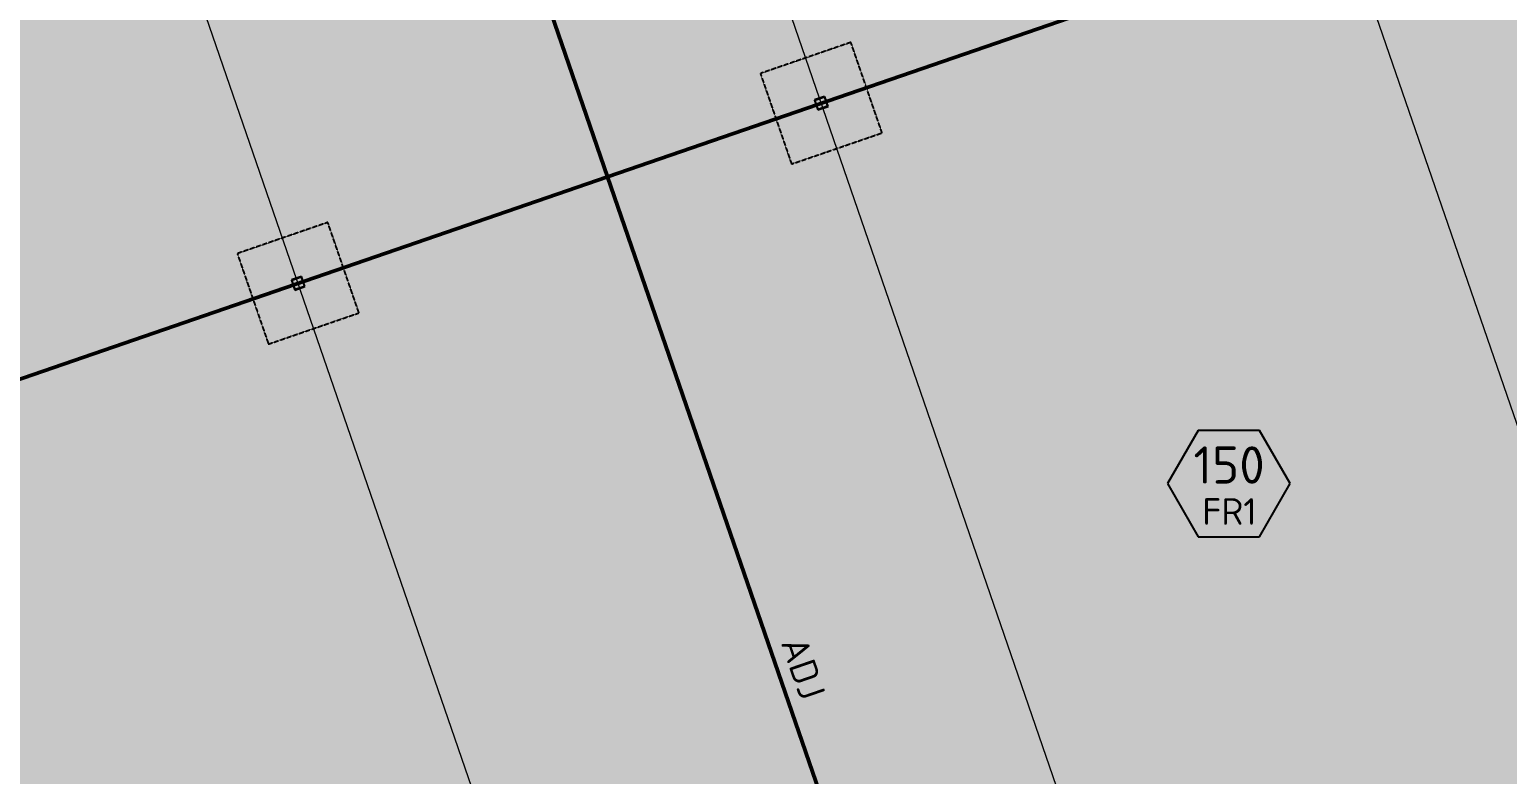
# Model space of a CAD drawing. Header units: millimetres. Extents: x -2467003 to -2325629, y -3762 to 4037916.
# Drawn here: x -2438843 to -2411062, y 3973690 to 3987698 of the extents above; entities that cross this region are included whole.
import ezdxf

# ---------------------------------------------------------------- set-up
doc = ezdxf.new("R2010")
doc.units = ezdxf.units.MM
doc.linetypes.add('Dash', pattern=[7, 5, -2])
doc.linetypes.add('Hidden Half', pattern=[3, 2, -1])
for name, color, linetype, lineweight in [('A-060-M_DETAIL', 3, 'Continuous', 25), ('A-230-H-FLOOR', 190, 'Continuous', 13), ('S-160-MH_FOUND', 171, 'Hidden Half', 13), ('S-230-A-FLOOR', 171, 'Continuous', 18), ('S-280-M_COLUMN', 52, 'Continuous', 13), ('Z-030-M_GRID', 191, 'Continuous', 13), ('Z-060-M_DETAIL', 92, 'Continuous', 25)]:
    doc.layers.add(name, color=color, linetype=linetype, lineweight=lineweight)
doc.styles.add('ISOCPEUR', font='isocpeur.ttf', dxfattribs={"height": 700})
doc.styles.add('ISOCPEUR_2', font='isocpeur.ttf', dxfattribs={"height": 500})

# ---------------------------------------------------------------- blocks, each defined once
blk = doc.blocks.new('NRP_Column-Steel-SHS - SC444 - 200x200x6_0SHS-4110093-S1_001 - INTERNAL SLAB ON GROUND PLAN - PART 1')
at = {"layer": 'S-280-M_COLUMN', "lineweight": 25}
for p, q in [((100, 100), (-100, 100)), ((-100, 100), (-100, -100)), ((-94, -94), (-94, 94)), ((-94, 94), (94, 94)), ((94, 94), (94, -94)), ((100, -100), (100, 100)), ((-100, -100), (100, -100)), ((94, -94), (-94, -94))]:
    blk.add_line(p, q, dxfattribs=at)
blk = doc.blocks.new('NRP_Foundation-Pad Footing Fibre _v2_ - PF4 -1800 x 1800 x 400d-3893011-S1_001 - INTERNAL SLAB ON GROUND PLAN - PART 1')
at = {"layer": 'S-160-MH_FOUND', "color": 9, "linetype": 'Dash', "lineweight": 25}
for p, q in [((950, 550), (-850, 550)), ((-850, 550), (-850, -1250)), ((950, -1250), (950, 550)), ((-850, -1250), (950, -1250))]:
    blk.add_line(p, q, dxfattribs=at)
blk = doc.blocks.new('NRP_Joint Location _v2_ - ADJ - ARMOURED DOWEL JOINT-4246854-S1_001 - INTERNAL SLAB ON GROUND PLAN - PART 1')
at = {"layer": 'Z-060-M_DETAIL', "lineweight": 50}
blk.add_line((0, 0), (19850, 0), dxfattribs=at)
blk = doc.blocks.new('NRP_Joint Location _v2_ - ADJ - ARMOURED DOWEL JOINT-4240283-S1_001 - INTERNAL SLAB ON GROUND PLAN - PART 1')
at = {"layer": 'Z-060-M_DETAIL', "lineweight": 50}
blk.add_line((0, 0), (24647, 0), dxfattribs=at)
blk = doc.blocks.new('NRP_Joint Location _v2_ - ADJ - ARMOURED DOWEL JOINT-4240282-S1_001 - INTERNAL SLAB ON GROUND PLAN - PART 1')
at = {"layer": 'Z-060-M_DETAIL', "lineweight": 50}
blk.add_line((0, 0), (25050, 0), dxfattribs=at)
blk = doc.blocks.new('NRP_Slab Tag _v2_ - Thickness with Description-1497716-S1_001 - INTERNAL SLAB ON GROUND PLAN - PART 1')
at = {"layer": 'S-230-A-FLOOR', "lineweight": 25}
for p, q in [((-2.88, 4.99), (-5.76, -0.01)), ((2.9, 4.99), (-2.88, 4.99)), ((5.78, -0.01), (2.9, 4.99)), ((-5.76, -0.01), (-2.88, -5.01)), ((2.9, -5.01), (5.78, -0.01)), ((-2.88, -5.01), (2.9, -5.01))]:
    blk.add_line(p, q, dxfattribs=at)

msp = doc.modelspace()

# ---------------------------------------------------------------- hatches: boundary and pattern name
at = {"layer": 'A-230-H-FLOOR'}
msp.add_hatch(color=10, dxfattribs=at).paths.add_polyline_path([(-2445202, 3958005), (-2422169, 3965936), (-2422121, 3965794), (-2420356, 3966402), (-2420405, 3966544), (-2406502, 3971331), (-2406453, 3971189), (-2397919, 3974128), (-2396331, 3969518), (-2395949, 3969518), (-2393038, 3970520), (-2393038, 3975808), (-2380625, 3980083), (-2378997, 3975355), (-2337060, 3989796), (-2351010, 4030310), (-2353358, 4029722), (-2353942, 4031417), (-2354991, 4031056), (-2355040, 4031197), (-2356804, 4030590), (-2356756, 4030448), (-2370105, 4025851), (-2370154, 4025993), (-2371918, 4025386), (-2371869, 4025244), (-2411813, 4011490), (-2411862, 4011632), (-2413627, 4011024), (-2413578, 4010882), (-2432891, 4004232), (-2432940, 4004374), (-2434705, 4003766), (-2434656, 4003624), (-2458127, 3995542), (-2446657, 3962231)])

# ---------------------------------------------------------------- linework, layer by layer
at = {"layer": 'Z-030-M_GRID'}
for p, q in [((-2405215, 3963817), (-2422838, 4014996)), ((-2458275, 3974498), (-2347563, 4012620)), ((-2415049, 3960431), (-2432672, 4011610)), ((-2424882, 3957045), (-2442505, 4008224))]:
    msp.add_line(p, q, dxfattribs=at)

# ---------------------------------------------------------------- block references
at = {"layer": 'S-160-MH_FOUND', "color": 9, "linetype": 'Dash', "lineweight": 25}
for p, rotation in [((-2424276, 3986152), 109.0004071202154), ((-2434109, 3982766), 109.0004071202157)]:
    msp.add_blockref('NRP_Foundation-Pad Footing Fibre _v2_ - PF4 -1800 x 1800 x 400d-3893011-S1_001 - INTERNAL SLAB ON GROUND PLAN - PART 1', p, dxfattribs=dict(at, rotation=rotation))
at = {"layer": 'S-230-A-FLOOR', "lineweight": 25, "xscale": 199.9999999999999, "yscale": 199.9999999999999, "zscale": 199.9999999999999}
msp.add_blockref('NRP_Slab Tag _v2_ - Thickness with Description-1497716-S1_001 - INTERNAL SLAB ON GROUND PLAN - PART 1', (-2416301, 3979161), dxfattribs=at)
at = {"layer": 'S-280-M_COLUMN', "lineweight": 25, "rotation": 19.00040712021459}
for p in [(-2423961, 3986313), (-2433794, 3982927)]:
    msp.add_blockref('NRP_Column-Steel-SHS - SC444 - 200x200x6_0SHS-4110093-S1_001 - INTERNAL SLAB ON GROUND PLAN - PART 1', p, dxfattribs=at)
at = {"layer": 'Z-060-M_DETAIL', "lineweight": 50}
for name, p, rotation in [('NRP_Joint Location _v2_ - ADJ - ARMOURED DOWEL JOINT-4246854-S1_001 - INTERNAL SLAB ON GROUND PLAN - PART 1', (-2434442, 4003698), 289.0004071202155), ('NRP_Joint Location _v2_ - ADJ - ARMOURED DOWEL JOINT-4240282-S1_001 - INTERNAL SLAB ON GROUND PLAN - PART 1', (-2427979, 3984929), 19.00040712021594), ('NRP_Joint Location _v2_ - ADJ - ARMOURED DOWEL JOINT-4240283-S1_001 - INTERNAL SLAB ON GROUND PLAN - PART 1', (-2451283, 3976905), 19.00040712021594), ('NRP_Joint Location _v2_ - ADJ - ARMOURED DOWEL JOINT-4246854-S1_001 - INTERNAL SLAB ON GROUND PLAN - PART 1', (-2427979, 3984929), 289.0004071202154)]:
    msp.add_blockref(name, p, dxfattribs=dict(at, rotation=rotation))

# ---------------------------------------------------------------- texts
at = {"layer": 'A-060-M_DETAIL', "lineweight": 13, "insert": (-2424254, 3976331), "char_height": 500, "width": 1394.94, "attachment_point": 1, "rotation": 289.0004, "style": 'ISOCPEUR_2'}
msp.add_mtext('ADJ', dxfattribs=at)
at = {"layer": 'S-230-A-FLOOR', "lineweight": 13, "attachment_point": 1}
for s, insert, char_height, width, style in [('150', (-2416964, 3979859), 700, 1619.41, 'ISOCPEUR'), ('FR1', (-2416798, 3978885), 500, 1218.56, 'ISOCPEUR_2')]:
    msp.add_mtext(s, dxfattribs=dict(at, insert=insert, char_height=char_height, width=width, style=style))

doc.saveas('drawing.dxf')
